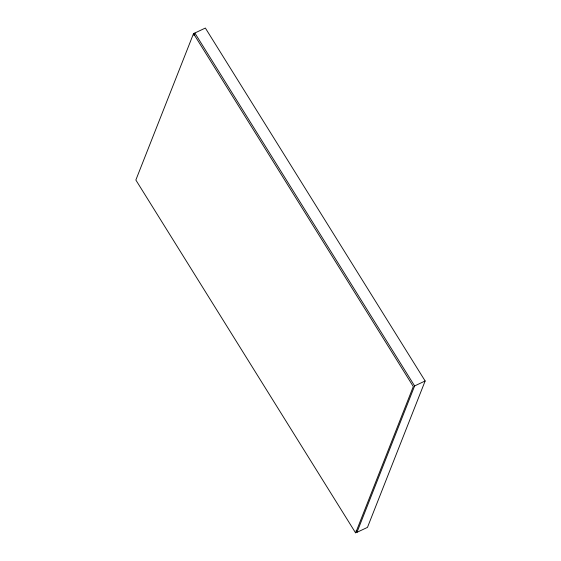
<?xml version="1.0" encoding="UTF-8"?>
<svg xmlns="http://www.w3.org/2000/svg" width="561" height="561" viewBox="0 0 561 561"><rect width="100%" height="100%" fill="white"/><g stroke="black" fill="none" stroke-linecap="round" stroke-linejoin="round"><path stroke-width="0.84" d="M193.875 35.448L194.835 33.008L205.361 28.05L425.147 380.975L367.476 527.375L356.95 532.333L356.032 530.846M356.95 532.333L414.621 385.933L425.147 380.975M194.835 33.008L414.621 385.933M193.524 33.625L135.853 180.025L355.639 532.95L413.303 386.55L193.524 33.625"/></g></svg>
